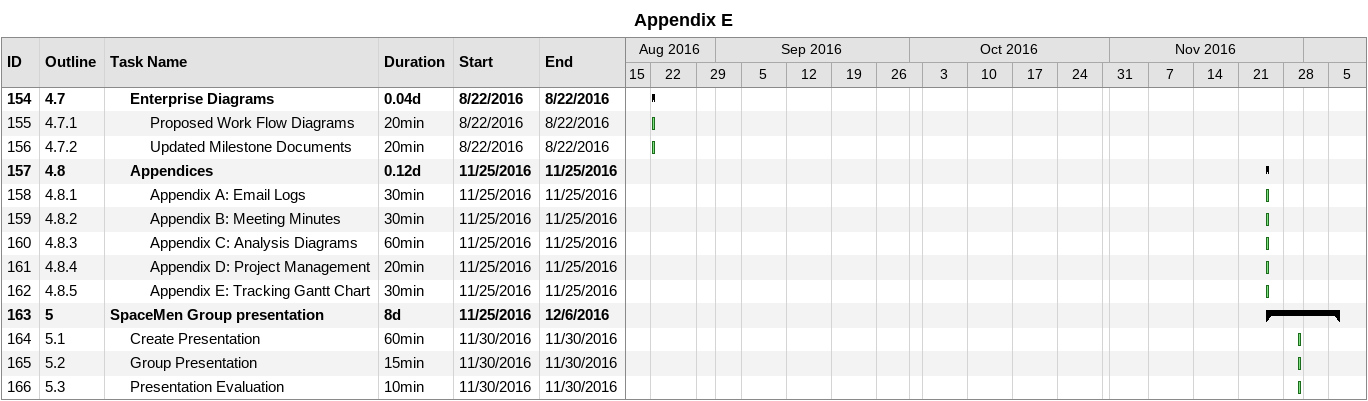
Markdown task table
Appendix E

| ID | WBS | Task | Duration | Start | Finish |
|---|---|---|---|---|---|
| 154 | 4.7 | **Enterprise Diagrams** | 0.04d | 2016-08-22 | 2016-08-22 |
| 155 | 4.7.1 | Proposed Work Flow Diagrams | 20min | 2016-08-22 | 2016-08-22 |
| 156 | 4.7.2 | Updated Milestone Documents | 20min | 2016-08-22 | 2016-08-22 |
| 157 | 4.8 | **Appendices** | 0.12d | 2016-11-25 | 2016-11-25 |
| 158 | 4.8.1 | Appendix A: Email Logs | 30min | 2016-11-25 | 2016-11-25 |
| 159 | 4.8.2 | Appendix B: Meeting Minutes | 30min | 2016-11-25 | 2016-11-25 |
| 160 | 4.8.3 | Appendix C: Analysis Diagrams | 60min | 2016-11-25 | 2016-11-25 |
| 161 | 4.8.4 | Appendix D: Project Management | 20min | 2016-11-25 | 2016-11-25 |
| 162 | 4.8.5 | Appendix E: Tracking Gantt Chart | 30min | 2016-11-25 | 2016-11-25 |
| 163 | 5 | **SpaceMen Group presentation** | 8d | 2016-11-25 | 2016-12-06 |
| 164 | 5.1 | Create Presentation | 60min | 2016-11-30 | 2016-11-30 |
| 165 | 5.2 | Group Presentation | 15min | 2016-11-30 | 2016-11-30 |
| 166 | 5.3 | Presentation Evaluation | 10min | 2016-11-30 | 2016-11-30 |
